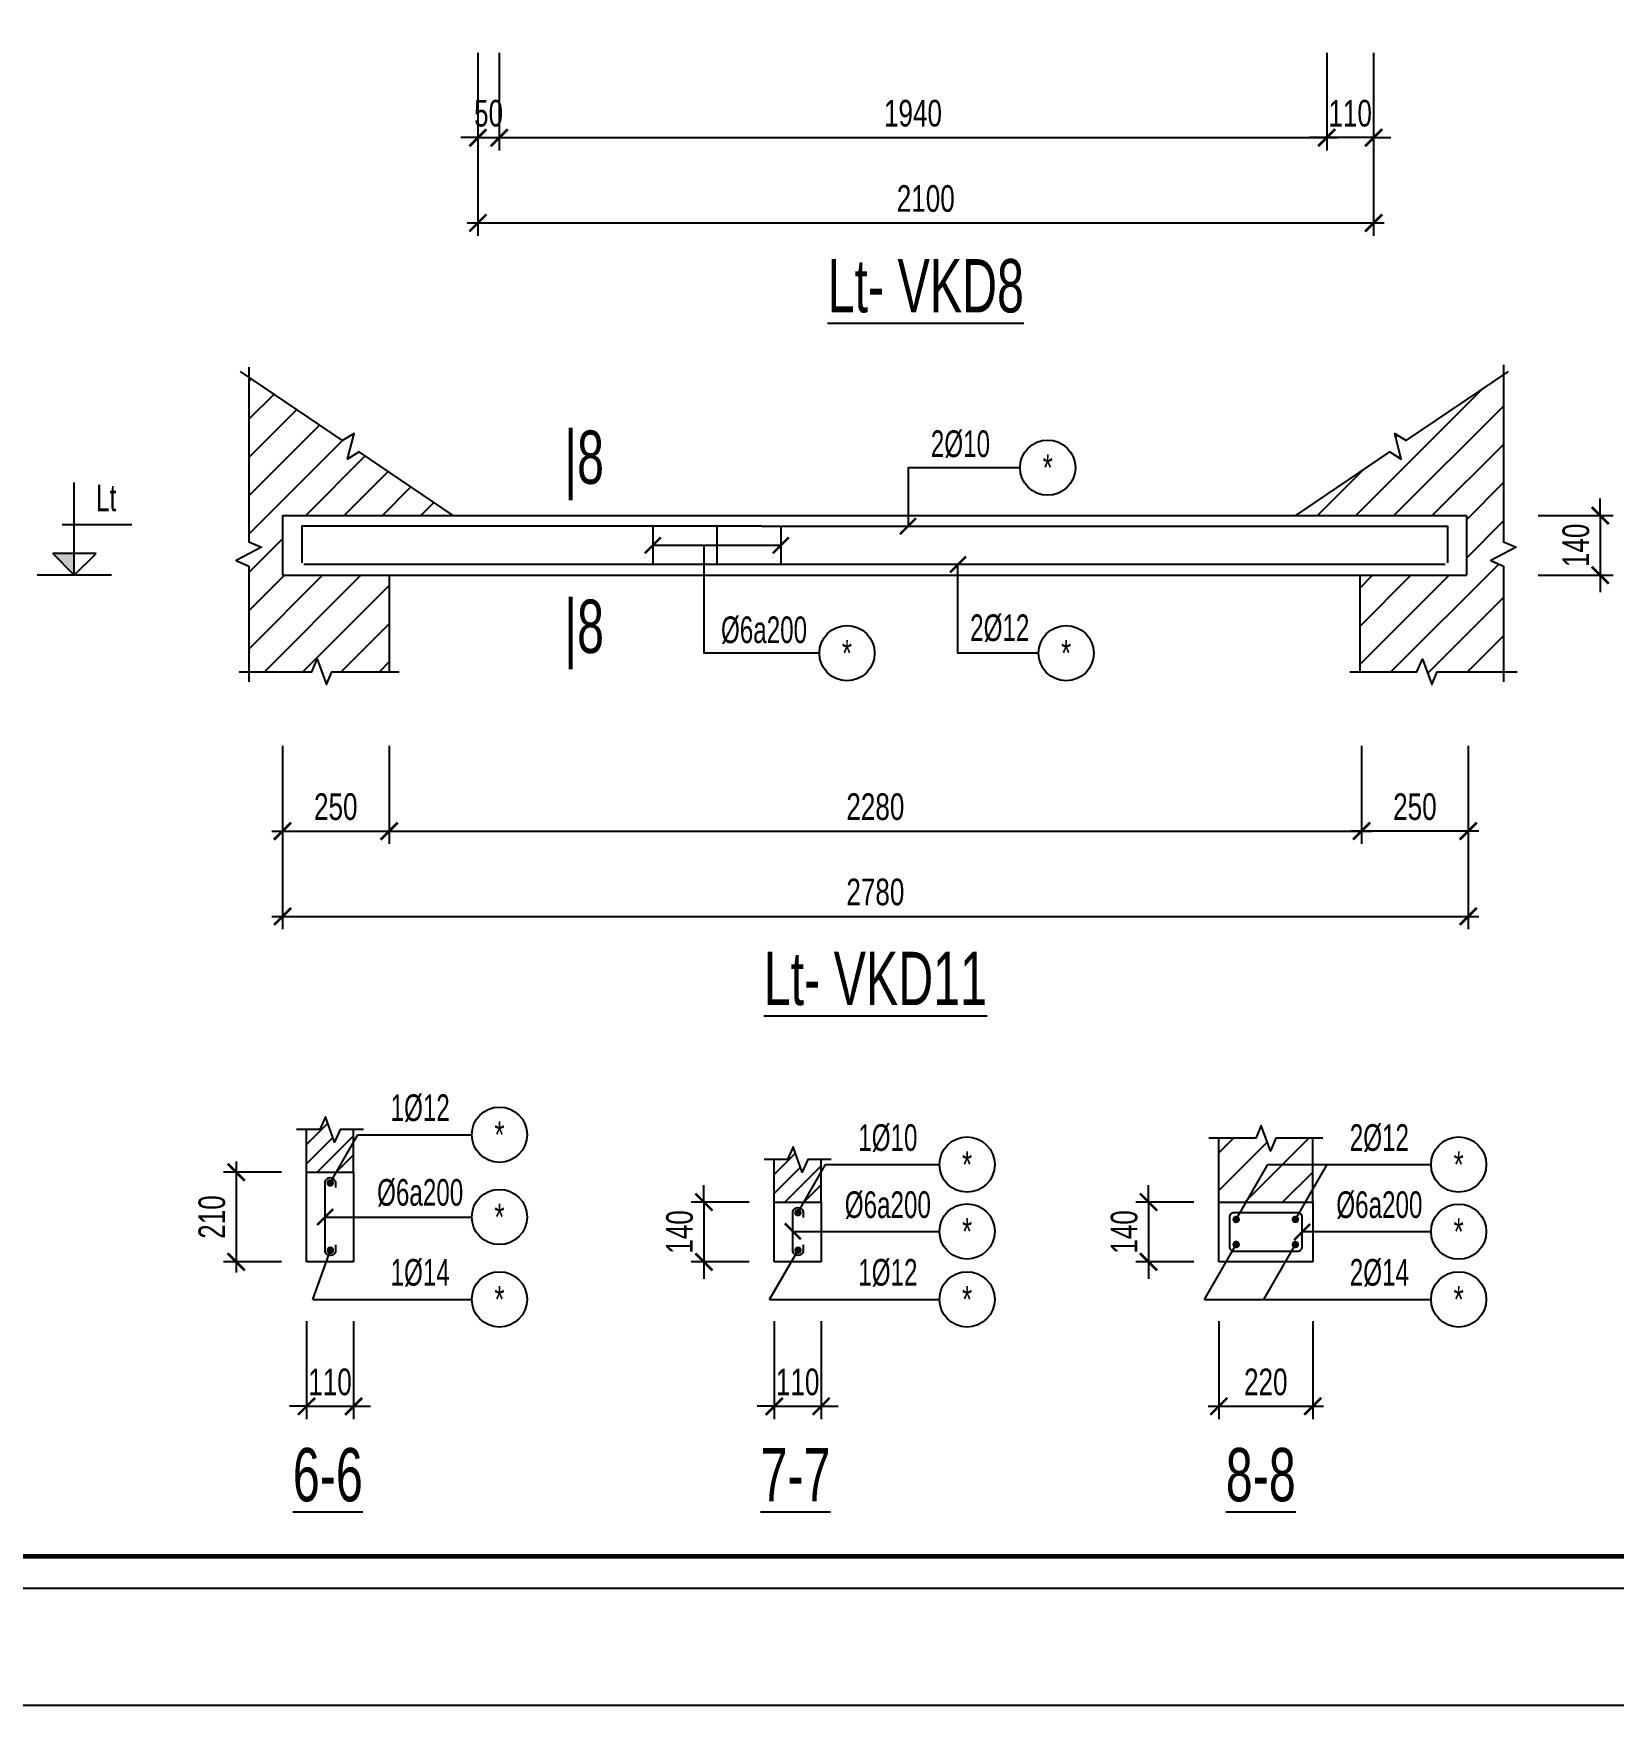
# Model space of a CAD drawing. Header units: millimetres. Extents: x 0 to 42050, y 0 to 14850.
# Drawn here: x 7613 to 11317, y 0 to 3921 of the extents above; entities that cross this region are included whole.
import ezdxf
from ezdxf.enums import TextEntityAlignment as Align

# ---------------------------------------------------------------- set-up
doc = ezdxf.new("R2010")
doc.units = ezdxf.units.MM
doc.header["$LTSCALE"] = 3
doc.header["$PDSIZE"] = -2
doc.layers.get('0').update_dxf_attribs({"color": 8, "lineweight": 5})
doc.layers.get('Defpoints').update_dxf_attribs({"color": 2})
for name, color, linetype in [('CDC-KHUNGTEN', 9, 'Continuous'), ('CDC.02.DIM', 1, 'Continuous'), ('CDC.03.BORDER', 3, 'Continuous'), ('CDC.05.STEEL', 4, 'Continuous'), ('CDC.06.TEXT', 2, 'Continuous'), ('CDC.10.HATCH', 9, 'Continuous'), ('CDC.11.NOTE', 8, 'Continuous'), ('CDC.14.STEELNUM', 9, 'Continuous')]:
    doc.layers.add(name, color=color, linetype=linetype)
doc.styles.add('arial', font='arial.ttf', dxfattribs={"width": 0.7})
doc.styles.add('KCS_SMTEXT', font='arial.ttf', dxfattribs={"width": 0.7})
doc.dimstyles.new('KCS_DIM25', dxfattribs={"dimscale": 25, "dimtxt": 2.5, "dimasz": 1.6, "dimexe": 1.2, "dimexo": 0, "dimgap": 1, "dimtad": 1, "dimdec": 0, "dimzin": 0, "dimdsep": 46, "dimtxsty": 'KCS_SMTEXT', "dimblk": 'ARCHTICK', "dimcen": 0, "dimdle": 1, "dimclrd": 256, "dimclre": 256, "dimclrt": 2, "dimadec": 0, "dimazin": 0, "dimtfac": 1, "dimtdec": 0, "dimtix": 1, "dimtmove": 2, "dimatfit": 3, "dimfxl": 1, "dimtolj": 1, "dimtzin": 0, "dimarcsym": 0})

# ---------------------------------------------------------------- blocks, each defined once
blk = doc.blocks.new('_ArchTick')
at = {"color": 0, "linetype": 'ByBlock', "const_width": 0.15}
blk.add_lwpolyline([(-0.5, -0.5), (0.5, 0.5)], dxfattribs=at)
blk = doc.blocks.new('*D215')
at = {"layer": 'CDC.02.DIM', "lineweight": -2, "transparency": 16777216}
for p, q in [((10644.7, 3875.8), (10644.7, 3646.7)), ((10754.7, 3875.8), (10754.7, 3646.7)), ((10644.7, 3676.7), (10604.7, 3676.7)), ((10754.7, 3676.7), (10644.7, 3676.7)), ((10754.7, 3676.7), (10794.7, 3676.7))]:
    blk.add_line(p, q, dxfattribs=at)
at = {"layer": 'Defpoints', "color": 0, "transparency": 16777216}
for p in [(10644.7, 3875.8), (10754.7, 3875.8), (10644.7, 3676.7)]:
    blk.add_point(p, dxfattribs=at)
at = {"layer": 'CDC.02.DIM', "lineweight": -2, "transparency": 16777216, "xscale": 40, "yscale": 40, "zscale": 40}
blk.add_blockref('_ArchTick', (10644.7, 3676.7), dxfattribs=at)
at = {"layer": 'CDC.02.DIM', "lineweight": -2, "transparency": 16777216, "xscale": 40, "yscale": 40, "zscale": 40, "rotation": 180}
blk.add_blockref('_ArchTick', (10754.7, 3676.7), dxfattribs=at)
at = {"layer": 'CDC.02.DIM', "color": 2, "transparency": 16777216, "insert": (10699.7, 3733.6), "char_height": 62.5, "attachment_point": 5, "style": 'KCS_SMTEXT'}
blk.add_mtext('\\A1;110', dxfattribs=at)
blk = doc.blocks.new('*D217')
at = {"layer": 'CDC.02.DIM', "lineweight": -2, "transparency": 16777216}
for p, q in [((8704.7, 3875.8), (8704.7, 3646.7)), ((10644.7, 3875.8), (10644.7, 3646.7)), ((8679.7, 3676.7), (10669.7, 3676.7))]:
    blk.add_line(p, q, dxfattribs=at)
at = {"layer": 'Defpoints', "color": 0, "transparency": 16777216}
for p in [(8704.7, 3875.8), (10644.7, 3875.8), (10644.7, 3676.7)]:
    blk.add_point(p, dxfattribs=at)
at = {"layer": 'CDC.02.DIM', "lineweight": -2, "transparency": 16777216, "xscale": 40, "yscale": 40, "zscale": 40, "rotation": 180}
blk.add_blockref('_ArchTick', (8704.7, 3676.7), dxfattribs=at)
at = {"layer": 'CDC.02.DIM', "lineweight": -2, "transparency": 16777216, "xscale": 40, "yscale": 40, "zscale": 40}
blk.add_blockref('_ArchTick', (10644.7, 3676.7), dxfattribs=at)
at = {"layer": 'CDC.02.DIM', "color": 2, "transparency": 16777216, "insert": (9674.7, 3733.6), "char_height": 62.5, "attachment_point": 5, "style": 'KCS_SMTEXT'}
blk.add_mtext('\\A1;1940', dxfattribs=at)
blk = doc.blocks.new('*D218')
at = {"layer": 'CDC.02.DIM', "lineweight": -2, "transparency": 16777216}
for p, q in [((8654.7, 3875.8), (8654.7, 3446.7)), ((10754.7, 3875.8), (10754.7, 3446.7)), ((8629.7, 3476.7), (10779.7, 3476.7))]:
    blk.add_line(p, q, dxfattribs=at)
at = {"layer": 'Defpoints', "color": 0, "transparency": 16777216}
for p in [(8654.7, 3875.8), (10754.7, 3875.8), (10754.7, 3476.7)]:
    blk.add_point(p, dxfattribs=at)
at = {"layer": 'CDC.02.DIM', "lineweight": -2, "transparency": 16777216, "xscale": 40, "yscale": 40, "zscale": 40, "rotation": 180}
blk.add_blockref('_ArchTick', (8654.7, 3476.7), dxfattribs=at)
at = {"layer": 'CDC.02.DIM', "lineweight": -2, "transparency": 16777216, "xscale": 40, "yscale": 40, "zscale": 40}
blk.add_blockref('_ArchTick', (10754.7, 3476.7), dxfattribs=at)
at = {"layer": 'CDC.02.DIM', "color": 2, "transparency": 16777216, "insert": (9704.7, 3533.6), "char_height": 62.5, "attachment_point": 5, "style": 'KCS_SMTEXT'}
blk.add_mtext('\\A1;2100', dxfattribs=at)
blk = doc.blocks.new('*D221')
at = {"layer": 'CDC.02.DIM', "lineweight": -2, "transparency": 16777216}
for p, q in [((8654.7, 3875.8), (8654.7, 3646.7)), ((8704.7, 3875.8), (8704.7, 3646.7)), ((8654.7, 3676.7), (8614.7, 3676.7)), ((8654.7, 3676.7), (8704.7, 3676.7)), ((8704.7, 3676.7), (8744.7, 3676.7))]:
    blk.add_line(p, q, dxfattribs=at)
at = {"layer": 'Defpoints', "color": 0, "transparency": 16777216}
for p in [(8654.7, 3875.8), (8704.7, 3875.8), (8704.7, 3676.7)]:
    blk.add_point(p, dxfattribs=at)
at = {"layer": 'CDC.02.DIM', "lineweight": -2, "transparency": 16777216, "xscale": 40, "yscale": 40, "zscale": 40}
blk.add_blockref('_ArchTick', (8654.7, 3676.7), dxfattribs=at)
at = {"layer": 'CDC.02.DIM', "lineweight": -2, "transparency": 16777216, "xscale": 40, "yscale": 40, "zscale": 40, "rotation": 180}
blk.add_blockref('_ArchTick', (8704.7, 3676.7), dxfattribs=at)
at = {"layer": 'CDC.02.DIM', "color": 2, "transparency": 16777216, "insert": (8679.7, 3733.6), "char_height": 62.5, "attachment_point": 5, "style": 'KCS_SMTEXT'}
blk.add_mtext('\\A1;50', dxfattribs=at)
blk = doc.blocks.new('*D268')
at = {"layer": 'CDC.02.DIM', "lineweight": -2, "transparency": 16777216}
for p, q in [((8196.5, 2250.6), (8196.5, 2020.6)), ((8446.5, 2250.6), (8446.5, 2020.6)), ((8171.5, 2050.6), (8471.5, 2050.6))]:
    blk.add_line(p, q, dxfattribs=at)
at = {"layer": 'Defpoints', "color": 0, "transparency": 16777216}
for p in [(8196.5, 2250.6), (8446.5, 2250.6), (8446.5, 2050.6)]:
    blk.add_point(p, dxfattribs=at)
at = {"layer": 'CDC.02.DIM', "lineweight": -2, "transparency": 16777216, "xscale": 40, "yscale": 40, "zscale": 40, "rotation": 180}
blk.add_blockref('_ArchTick', (8196.5, 2050.6), dxfattribs=at)
at = {"layer": 'CDC.02.DIM', "lineweight": -2, "transparency": 16777216, "xscale": 40, "yscale": 40, "zscale": 40}
blk.add_blockref('_ArchTick', (8446.5, 2050.6), dxfattribs=at)
at = {"layer": 'CDC.02.DIM', "color": 2, "transparency": 16777216, "insert": (8321.5, 2107.5), "char_height": 62.5, "attachment_point": 5, "style": 'KCS_SMTEXT'}
blk.add_mtext('\\A1;250', dxfattribs=at)
blk = doc.blocks.new('*D269')
at = {"layer": 'CDC.02.DIM', "lineweight": -2, "transparency": 16777216}
for p, q in [((10726.5, 2250.6), (10726.5, 2020.6)), ((10976.5, 2250.6), (10976.5, 2020.6)), ((11001.5, 2050.6), (10701.5, 2050.6))]:
    blk.add_line(p, q, dxfattribs=at)
at = {"layer": 'Defpoints', "color": 0, "transparency": 16777216}
for p in [(10726.5, 2250.6), (10976.5, 2250.6), (10726.5, 2050.6)]:
    blk.add_point(p, dxfattribs=at)
at = {"layer": 'CDC.02.DIM', "lineweight": -2, "transparency": 16777216, "xscale": 40, "yscale": 40, "zscale": 40, "rotation": 180}
blk.add_blockref('_ArchTick', (10726.5, 2050.6), dxfattribs=at)
at = {"layer": 'CDC.02.DIM', "lineweight": -2, "transparency": 16777216, "xscale": 40, "yscale": 40, "zscale": 40}
blk.add_blockref('_ArchTick', (10976.5, 2050.6), dxfattribs=at)
at = {"layer": 'CDC.02.DIM', "color": 2, "transparency": 16777216, "insert": (10851.5, 2107.5), "char_height": 62.5, "attachment_point": 5, "style": 'KCS_SMTEXT'}
blk.add_mtext('\\A1;250', dxfattribs=at)
blk = doc.blocks.new('*D270')
at = {"layer": 'CDC.02.DIM', "lineweight": -2, "transparency": 16777216}
for p, q in [((11286, 2790.6), (11286, 2830.6)), ((11140.4, 2790.6), (11316, 2790.6)), ((11286, 2790.6), (11286, 2650.6)), ((11140.4, 2650.6), (11316, 2650.6)), ((11286, 2650.6), (11286, 2610.6))]:
    blk.add_line(p, q, dxfattribs=at)
at = {"layer": 'Defpoints', "color": 0, "transparency": 16777216}
for p in [(11140.4, 2790.6), (11140.4, 2650.6), (11286, 2650.6)]:
    blk.add_point(p, dxfattribs=at)
at = {"layer": 'CDC.02.DIM', "lineweight": -2, "transparency": 16777216, "xscale": 40, "yscale": 40, "zscale": 40}
for p, rotation in [((11286, 2790.6), 270), ((11286, 2650.6), 90)]:
    blk.add_blockref('_ArchTick', p, dxfattribs=dict(at, rotation=rotation))
at = {"layer": 'CDC.02.DIM', "color": 2, "transparency": 16777216, "insert": (11229.1, 2720.6), "char_height": 62.5, "attachment_point": 5, "rotation": 90, "style": 'KCS_SMTEXT'}
blk.add_mtext('\\A1;140', dxfattribs=at)
blk = doc.blocks.new('*D271')
at = {"layer": 'CDC.02.DIM', "lineweight": -2, "ltscale": 10, "transparency": 16777216}
for p, q in [((8446.5, 2250.6), (8446.5, 2020.6)), ((10726.5, 2250.6), (10726.5, 2020.6)), ((8421.5, 2050.6), (10751.5, 2050.6))]:
    blk.add_line(p, q, dxfattribs=at)
at = {"layer": 'Defpoints', "color": 0, "ltscale": 10, "transparency": 16777216}
for p in [(8446.5, 2250.6), (10726.5, 2250.6), (10726.5, 2050.6)]:
    blk.add_point(p, dxfattribs=at)
at = {"layer": 'CDC.02.DIM', "lineweight": -2, "ltscale": 10, "transparency": 16777216, "xscale": 40, "yscale": 40, "zscale": 40, "rotation": 180}
blk.add_blockref('_ArchTick', (8446.5, 2050.6), dxfattribs=at)
at = {"layer": 'CDC.02.DIM', "lineweight": -2, "ltscale": 10, "transparency": 16777216, "xscale": 40, "yscale": 40, "zscale": 40}
blk.add_blockref('_ArchTick', (10726.5, 2050.6), dxfattribs=at)
at = {"layer": 'CDC.02.DIM', "color": 2, "ltscale": 10, "transparency": 16777216, "insert": (9586.5, 2107.5), "char_height": 62.5, "attachment_point": 5, "style": 'KCS_SMTEXT'}
blk.add_mtext('\\A1;2280', dxfattribs=at)
blk = doc.blocks.new('*D272')
at = {"layer": 'CDC.02.DIM', "lineweight": -2, "ltscale": 10, "transparency": 16777216}
for p, q in [((8196.5, 2250.6), (8196.5, 1820.6)), ((10976.5, 2250.6), (10976.5, 1820.6)), ((8171.5, 1850.6), (11001.5, 1850.6))]:
    blk.add_line(p, q, dxfattribs=at)
at = {"layer": 'Defpoints', "color": 0, "ltscale": 10, "transparency": 16777216}
for p in [(8196.5, 2250.6), (10976.5, 2250.6), (10976.5, 1850.6)]:
    blk.add_point(p, dxfattribs=at)
at = {"layer": 'CDC.02.DIM', "lineweight": -2, "ltscale": 10, "transparency": 16777216, "xscale": 40, "yscale": 40, "zscale": 40, "rotation": 180}
blk.add_blockref('_ArchTick', (8196.5, 1850.6), dxfattribs=at)
at = {"layer": 'CDC.02.DIM', "lineweight": -2, "ltscale": 10, "transparency": 16777216, "xscale": 40, "yscale": 40, "zscale": 40}
blk.add_blockref('_ArchTick', (10976.5, 1850.6), dxfattribs=at)
at = {"layer": 'CDC.02.DIM', "color": 2, "ltscale": 10, "transparency": 16777216, "insert": (9586.5, 1907.5), "char_height": 62.5, "attachment_point": 5, "style": 'KCS_SMTEXT'}
blk.add_mtext('\\A1;2780', dxfattribs=at)
blk = doc.blocks.new('*D295')
at = {"layer": 'CDC.02.DIM', "lineweight": -2, "transparency": 16777216}
for p, q in [((9349.4, 901.7), (9349.4, 671.7)), ((9459.5, 901.7), (9459.5, 671.7)), ((9349.4, 701.7), (9309.4, 701.7)), ((9349.4, 701.7), (9459.5, 701.7)), ((9459.5, 701.7), (9499.5, 701.7))]:
    blk.add_line(p, q, dxfattribs=at)
at = {"layer": 'Defpoints', "color": 0, "transparency": 16777216}
for p in [(9349.4, 901.7), (9459.5, 901.7), (9459.5, 701.7)]:
    blk.add_point(p, dxfattribs=at)
at = {"layer": 'CDC.02.DIM', "lineweight": -2, "transparency": 16777216, "xscale": 40, "yscale": 40, "zscale": 40}
blk.add_blockref('_ArchTick', (9349.4, 701.7), dxfattribs=at)
at = {"layer": 'CDC.02.DIM', "lineweight": -2, "transparency": 16777216, "xscale": 40, "yscale": 40, "zscale": 40, "rotation": 180}
blk.add_blockref('_ArchTick', (9459.5, 701.7), dxfattribs=at)
at = {"layer": 'CDC.02.DIM', "color": 2, "transparency": 16777216, "insert": (9404.4, 810.7), "char_height": 62.5, "attachment_point": 5, "style": 'KCS_SMTEXT'}
blk.add_mtext('\\A1;\\P110', dxfattribs=at)
blk = doc.blocks.new('*D296')
at = {"layer": 'CDC.02.DIM', "lineweight": -2, "transparency": 16777216}
for p, q in [((9184.6, 1180.6), (9184.6, 1220.6)), ((9290.9, 1180.6), (9154.6, 1180.6)), ((9184.6, 1180.6), (9184.6, 1040.6)), ((9290.9, 1040.6), (9154.6, 1040.6)), ((9184.6, 1040.6), (9184.6, 1000.6))]:
    blk.add_line(p, q, dxfattribs=at)
at = {"layer": 'Defpoints', "color": 0, "transparency": 16777216}
for p in [(9290.9, 1180.6), (9184.6, 1040.6), (9290.9, 1040.6)]:
    blk.add_point(p, dxfattribs=at)
at = {"layer": 'CDC.02.DIM', "lineweight": -2, "transparency": 16777216, "xscale": 40, "yscale": 40, "zscale": 40}
for p, rotation in [((9184.6, 1180.6), 270), ((9184.6, 1040.6), 90)]:
    blk.add_blockref('_ArchTick', p, dxfattribs=dict(at, rotation=rotation))
at = {"layer": 'CDC.02.DIM', "color": 2, "transparency": 16777216, "insert": (9127.7, 1110.6), "char_height": 62.5, "attachment_point": 5, "rotation": 90, "style": 'KCS_SMTEXT'}
blk.add_mtext('\\A1;140', dxfattribs=at)
blk = doc.blocks.new('*D297')
at = {"layer": 'CDC.02.DIM', "lineweight": -2, "transparency": 16777216}
for p, q in [((8252.9, 901.7), (8252.9, 671.7)), ((8363.1, 901.7), (8363.1, 671.7)), ((8252.9, 701.7), (8212.9, 701.7)), ((8252.9, 701.7), (8363.1, 701.7)), ((8363.1, 701.7), (8403.1, 701.7))]:
    blk.add_line(p, q, dxfattribs=at)
at = {"layer": 'Defpoints', "color": 0, "transparency": 16777216}
for p in [(8252.9, 901.7), (8363.1, 901.7), (8363.1, 701.7)]:
    blk.add_point(p, dxfattribs=at)
at = {"layer": 'CDC.02.DIM', "lineweight": -2, "transparency": 16777216, "xscale": 40, "yscale": 40, "zscale": 40}
blk.add_blockref('_ArchTick', (8252.9, 701.7), dxfattribs=at)
at = {"layer": 'CDC.02.DIM', "lineweight": -2, "transparency": 16777216, "xscale": 40, "yscale": 40, "zscale": 40, "rotation": 180}
blk.add_blockref('_ArchTick', (8363.1, 701.7), dxfattribs=at)
at = {"layer": 'CDC.02.DIM', "color": 2, "transparency": 16777216, "insert": (8308, 810.7), "char_height": 62.5, "attachment_point": 5, "style": 'KCS_SMTEXT'}
blk.add_mtext('\\A1;\\P110', dxfattribs=at)
blk = doc.blocks.new('*D298')
at = {"layer": 'CDC.02.DIM', "lineweight": -2, "transparency": 16777216}
for p, q in [((8088.1, 1275.6), (8088.1, 1015.6)), ((8194.4, 1250.6), (8058.1, 1250.6)), ((8194.4, 1040.6), (8058.1, 1040.6))]:
    blk.add_line(p, q, dxfattribs=at)
at = {"layer": 'Defpoints', "color": 0, "transparency": 16777216}
for p in [(8194.4, 1250.6), (8088.1, 1040.6), (8194.4, 1040.6)]:
    blk.add_point(p, dxfattribs=at)
at = {"layer": 'CDC.02.DIM', "lineweight": -2, "transparency": 16777216, "xscale": 40, "yscale": 40, "zscale": 40}
for p, rotation in [((8088.1, 1250.6), 90), ((8088.1, 1040.6), 270)]:
    blk.add_blockref('_ArchTick', p, dxfattribs=dict(at, rotation=rotation))
at = {"layer": 'CDC.02.DIM', "color": 2, "transparency": 16777216, "insert": (8031.2, 1145.6), "char_height": 62.5, "attachment_point": 5, "rotation": 90, "style": 'KCS_SMTEXT'}
blk.add_mtext('\\A1;210', dxfattribs=at)
blk = doc.blocks.new('*D299')
at = {"layer": 'CDC.02.DIM', "lineweight": -2, "transparency": 16777216}
for p, q in [((10391.8, 901.7), (10391.8, 671.7)), ((10612, 901.7), (10612, 671.7)), ((10366.8, 701.7), (10637, 701.7))]:
    blk.add_line(p, q, dxfattribs=at)
at = {"layer": 'Defpoints', "color": 0, "transparency": 16777216}
for p in [(10391.8, 901.7), (10612, 901.7), (10612, 701.7)]:
    blk.add_point(p, dxfattribs=at)
at = {"layer": 'CDC.02.DIM', "lineweight": -2, "transparency": 16777216, "xscale": 40, "yscale": 40, "zscale": 40, "rotation": 180}
blk.add_blockref('_ArchTick', (10391.8, 701.7), dxfattribs=at)
at = {"layer": 'CDC.02.DIM', "lineweight": -2, "transparency": 16777216, "xscale": 40, "yscale": 40, "zscale": 40}
blk.add_blockref('_ArchTick', (10612, 701.7), dxfattribs=at)
at = {"layer": 'CDC.02.DIM', "color": 2, "transparency": 16777216, "insert": (10501.9, 810.7), "char_height": 62.5, "attachment_point": 5, "style": 'KCS_SMTEXT'}
blk.add_mtext('\\A1;\\P220', dxfattribs=at)
blk = doc.blocks.new('*D300')
at = {"layer": 'CDC.02.DIM', "lineweight": -2, "transparency": 16777216}
for p, q in [((10227.1, 1180.6), (10227.1, 1220.6)), ((10333.3, 1180.6), (10197.1, 1180.6)), ((10227.1, 1180.6), (10227.1, 1040.6)), ((10333.3, 1040.6), (10197.1, 1040.6)), ((10227.1, 1040.6), (10227.1, 1000.6))]:
    blk.add_line(p, q, dxfattribs=at)
at = {"layer": 'Defpoints', "color": 0, "transparency": 16777216}
for p in [(10333.3, 1180.6), (10227.1, 1040.6), (10333.3, 1040.6)]:
    blk.add_point(p, dxfattribs=at)
at = {"layer": 'CDC.02.DIM', "lineweight": -2, "transparency": 16777216, "xscale": 40, "yscale": 40, "zscale": 40}
for p, rotation in [((10227.1, 1180.6), 270), ((10227.1, 1040.6), 90)]:
    blk.add_blockref('_ArchTick', p, dxfattribs=dict(at, rotation=rotation))
at = {"layer": 'CDC.02.DIM', "color": 2, "transparency": 16777216, "insert": (10170.1, 1110.6), "char_height": 62.5, "attachment_point": 5, "rotation": 90, "style": 'KCS_SMTEXT'}
blk.add_mtext('\\A1;140', dxfattribs=at)
blk = doc.blocks.new('Khung tên chuẩn')
at = {"layer": 'CDC-KHUNGTEN', "color": 8}
blk.add_lwpolyline([(75096, 1100), (83000, 1100), (83000, 58300), (3000, 58300), (3000, 1100), (75096, 1100)], dxfattribs=at)
at = {"layer": 'CDC-KHUNGTEN', "color": 255, "lineweight": 60}
blk.add_lwpolyline([(74900, 1400), (74900, 58000), (3300, 58000), (3300, 1400), (74900, 1400)], close=True, dxfattribs=at)
at = {"layer": 'Defpoints', "color": 1, "ltscale": 0.2}
blk.add_lwpolyline([(0, 0), (0, 59400), (84100, 59400), (84100, 0), (0, 0)], close=True, dxfattribs=at)

msp = doc.modelspace()

# ---------------------------------------------------------------- hatches: boundary and pattern name
at = {"layer": 'CDC.10.HATCH'}
h = msp.add_hatch(dxfattribs=at)
h.set_pattern_fill('ANSI31', color=256, scale=20, style=0)
h.set_pattern_definition([(45, (-55787.39, -1349.565), (-44.90128, 44.90128), [])])
h.paths.add_polyline_path([(8376.4, 2939.9), (8349.3, 2922.7), (8364.6, 2983.3), (8337.6, 2966.2), (8117.5, 3115.5), (8117.5, 2729.2), (8147.1, 2716.4), (8087.9, 2684.8), (8117.5, 2672), (8117.5, 2424.3), (8265.2, 2424.3), (8278.1, 2453.9), (8299.6, 2394.7), (8312.5, 2424.3), (8446.5, 2424.3), (8446.5, 2650.6), (8196.5, 2650.6), (8196.5, 2790.6), (8596.5, 2790.6)])
h = msp.add_hatch(dxfattribs=at)
h.set_pattern_fill('ANSI31', color=256, scale=20, style=0)
h.set_pattern_definition([(45, (-55211.65, -1349.565), (-44.90128, 44.90128), [])])
h.paths.add_polyline_path([(11059.2, 3120.8), (10831.1, 2966.2), (10804.1, 2983.3), (10819.4, 2922.7), (10792.4, 2939.9), (10572.2, 2790.6), (10972.2, 2790.6), (10972.2, 2650.6), (10722.2, 2650.6), (10722.2, 2424.3), (10856.4, 2424.3), (10869.3, 2453.9), (10890.8, 2394.7), (10903.7, 2424.3), (11059.2, 2424.3), (11059.2, 2672), (11029.6, 2684.8), (11088.8, 2716.4), (11059.2, 2729.2)])
h = msp.add_hatch(dxfattribs=at)
h.set_pattern_fill('ANSI31', color=256, scale=10, style=0)
h.set_pattern_definition([(45, (-10973.6, -28238.2), (-22.45064, 22.45064), [])])
h.paths.add_polyline_path([(8303, 1298.6), (8363.1, 1298.6), (8363.1, 1350.6), (8331.6, 1350.6), (8318.8, 1321), (8297.2, 1380.2), (8284.4, 1350.6), (8252.9, 1350.6), (8252.9, 1250.6), (8303, 1250.6)])
h.paths.add_polyline_path([(8363.1, 1298.6), (8303, 1298.6), (8303, 1250.6), (8363.1, 1250.6)], flags=17)
h = msp.add_hatch(dxfattribs=at)
h.set_pattern_fill('ANSI31', color=256, scale=500, style=0)
h.set_pattern_definition([(45, (-172510.994, 115024.627), (-44.194174, 44.194174), [])])
h.paths.add_polyline_path([(10506.8, 1268.6), (10612, 1268.6), (10612, 1330.6), (10525.3, 1330.6), (10512.6, 1301.2), (10491.2, 1359.9), (10478.4, 1330.6), (10391.8, 1330.6), (10391.8, 1180.6), (10456, 1180.6)])
h.paths.add_polyline_path([(10612, 1268.6), (10506.8, 1268.6), (10456, 1180.6), (10594.7, 1180.6), (10612, 1210.4)], flags=17)
h.paths.add_polyline_path([(10612, 1210.4), (10594.7, 1180.6), (10612, 1180.6)])
h = msp.add_hatch(dxfattribs=at)
h.set_pattern_fill('ANSI31', color=256, scale=10, style=0)
h.set_pattern_definition([(45, (-9877.143, -28308.2), (-22.45064, 22.45064), [])])
h.paths.add_polyline_path([(9399.5, 1228.6), (9459.5, 1228.6), (9459.5, 1280.6), (9428.1, 1280.6), (9415.2, 1251), (9393.7, 1310.2), (9380.8, 1280.6), (9349.4, 1280.6), (9349.4, 1180.6), (9399.5, 1180.6)])
h.paths.add_polyline_path([(9459.5, 1228.6), (9399.5, 1228.6), (9399.5, 1180.6), (9459.5, 1180.6)], flags=17)

# ---------------------------------------------------------------- linework, layer by layer
at = {"layer": 'CDC.02.DIM'}
for p, q in [((7708.5, 2651), (7708.5, 2868.1)), ((7843, 2768.7), (7679.9, 2768.7)), ((7708.5, 2651), (7657.8, 2701.7)), ((7759.3, 2701.7), (7657.8, 2701.7)), ((7708.5, 2651), (7759.3, 2701.7)), ((7795.8, 2651), (7621.2, 2651))]:
    msp.add_line(p, q, dxfattribs=at)
msp.add_solid([(7657.8, 2701.7), (7708.5, 2651), (7708.5, 2701.7)], dxfattribs=at)
at = {"layer": 'CDC.03.BORDER'}
for p, q in [((8196.5, 2790.6), (10972.2, 2790.6)), ((8196.5, 2790.6), (8196.5, 2650.6)), ((10972.2, 2790.6), (10972.2, 2650.6)), ((8196.5, 2650.6), (10972.2, 2650.6)), ((8446.5, 2650.6), (8446.5, 2424.3)), ((10722.2, 2650.6), (10722.2, 2424.3)), ((8252.9, 1040.6), (8252.9, 1250.6)), ((8252.9, 1250.6), (8363.1, 1250.6)), ((8363.1, 1250.6), (8363.1, 1040.6)), ((9349.4, 1040.6), (9349.4, 1180.6)), ((9349.4, 1180.6), (9459.5, 1180.6)), ((9459.5, 1180.6), (9459.5, 1040.6)), ((10391.8, 1040.6), (10391.8, 1180.6)), ((10391.8, 1180.6), (10612, 1180.6)), ((10612, 1180.6), (10612, 1040.6)), ((8363.1, 1040.6), (8252.9, 1040.6)), ((9459.5, 1040.6), (9349.4, 1040.6)), ((10612, 1040.6), (10391.8, 1040.6))]:
    msp.add_line(p, q, dxfattribs=at)
at = {"layer": 'CDC.05.STEEL'}
for p, q in [((9064.8, 2765.6), (9064.8, 2675.6)), ((9214.8, 2765.6), (9214.8, 2675.6)), ((9364.8, 2765.6), (9364.8, 2675.6)), ((10922.3, 2675.6), (8246.7, 2675.6))]:
    msp.add_line(p, q, dxfattribs=at)
for points in [[(9320.3, 2765.6), (8241.5, 2765.6), (8241.5, 2679.9)], [(9320.3, 2765.6), (10927.9, 2765.6), (10927.9, 2679.9)]]:
    msp.add_lwpolyline(points, dxfattribs=at)
for points in [[(8320.9, 1080.5), (8320.9, 1065.1, -0.804615), (8296.5, 1065.1), (8296.5, 1228.6, -0.781121), (8320.5, 1228.6), (8320.5, 1214.5)], [(9417.3, 1080.5), (9417.3, 1065.1, -0.804615), (9393, 1065.1), (9393, 1158.6, -0.781121), (9417, 1158.6), (9417, 1144.5)]]:
    msp.add_lwpolyline(points, format="xyb", dxfattribs=at)
at = {"layer": 'CDC.05.STEEL', "const_width": 8.75}
for points in [[(8304.1, 1225.6, -1), (8312.9, 1225.6, -1)], [(9400.6, 1155.6, -1), (9409.3, 1155.6, -1)], [(10428.1, 1139.9, -1), (10436.9, 1139.9, -1)], [(10575.6, 1139.9, 1), (10566.9, 1139.9, 1)], [(8304.3, 1067.8, -1), (8313.1, 1067.8, -1)], [(9400.8, 1067.8, -1), (9409.5, 1067.8, -1)], [(10428.1, 1081.2, 1), (10436.9, 1081.2, 1)], [(10575.6, 1081.2, -1), (10566.9, 1081.2, -1)]]:
    msp.add_lwpolyline(points, format="xyb", close=True, dxfattribs=at)
at = {"layer": 'CDC.05.STEEL'}
msp.add_lwpolyline([(10416.8, 1075.6, 0.414214), (10426.8, 1065.6), (10577, 1065.6, 0.414214), (10587, 1075.6), (10587, 1145.6, 0.414214), (10577, 1155.6), (10426.8, 1155.6, 0.414214), (10416.8, 1145.6)], format="xyb", close=True, dxfattribs=at)
at = {"layer": 'CDC.11.NOTE'}
for p, q in [((9364.8, 2720.6), (9064.8, 2720.6)), ((8252.9, 1250.6), (8252.9, 1350.6)), ((8308.5, 1225.6), (8373.2, 1338.6)), ((8363.1, 1250.6), (8363.1, 1350.6)), ((8373.2, 1338.6), (8640.4, 1338.6)), ((10391.8, 1180.6), (10391.8, 1330.6)), ((10612, 1180.6), (10612, 1330.6)), ((9349.4, 1180.6), (9349.4, 1280.6)), ((9405, 1155.6), (9469.7, 1268.6)), ((9459.5, 1180.6), (9459.5, 1280.6)), ((9469.7, 1268.6), (9736.8, 1268.6)), ((10432.5, 1139.9), (10506.8, 1268.6)), ((10506.8, 1268.6), (10889.3, 1268.6)), ((10571.3, 1139.9), (10645.6, 1268.6)), ((8296.5, 1145.6), (8640.4, 1145.6)), ((9393, 1111.8), (9736.8, 1111.8)), ((10587, 1111.3), (10889.3, 1111.3)), ((8267.6, 952.5), (8308.7, 1067.8)), ((9338.6, 952.5), (9405.2, 1067.8)), ((10358.2, 952.5), (10432.5, 1081.2)), ((10497, 952.5), (10571.3, 1081.2)), ((8267.6, 952.5), (8640.4, 952.5)), ((9338.6, 952.5), (9736.8, 952.5)), ((10358.2, 952.5), (10889.3, 952.5))]:
    msp.add_line(p, q, dxfattribs=at)
for points in [[(8117.5, 3138.5), (8117.5, 2729.2), (8147.1, 2716.4), (8087.9, 2684.8), (8117.5, 2672), (8117.5, 2400.7)], [(11059.2, 3143.8), (11059.2, 2729.2), (11088.8, 2716.4), (11029.6, 2684.8), (11059.2, 2672), (11059.2, 2400.7)], [(8596.5, 2790.6), (8376.4, 2939.9), (8349.3, 2922.7), (8364.6, 2983.3), (8337.6, 2966.2), (8098.1, 3128.6)], [(10572.2, 2790.6), (10792.4, 2939.9), (10819.4, 2922.7), (10804.1, 2983.3), (10831.1, 2966.2), (11070.7, 3128.6)], [(9925.8, 2902.8), (9663.3, 2902.8), (9663.3, 2765.6)], [(9455.2, 2467.8), (9185.2, 2467.8), (9185.2, 2720.6)], [(9969, 2467.8), (9780.2, 2467.8), (9780.2, 2675.6)], [(8094.8, 2424.3), (8265.2, 2424.3), (8278.1, 2453.9), (8299.6, 2394.7), (8312.5, 2424.3), (8470.1, 2424.3)], [(10698.6, 2424.3), (10856.4, 2424.3), (10869.3, 2453.9), (10890.8, 2394.7), (10903.7, 2424.3), (11091.1, 2424.3)], [(8386.7, 1350.6), (8331.6, 1350.6), (8318.8, 1321), (8297.2, 1380.2), (8284.4, 1350.6), (8229.3, 1350.6)], [(10635.4, 1330.6), (10525.3, 1330.6), (10512.6, 1301.2), (10491.2, 1359.9), (10478.4, 1330.6), (10368.4, 1330.6)], [(9483.1, 1280.6), (9428.1, 1280.6), (9415.2, 1251), (9393.7, 1310.2), (9380.8, 1280.6), (9325.7, 1280.6)]]:
    msp.add_lwpolyline(points, dxfattribs=at)
at = {"layer": 'CDC.14.STEELNUM'}
for centre in [(9990.6, 2902.8, 0), (9520, 2467.8, 0), (10033.8, 2467.8, 0), (8705.2, 1338.6, 0), (9801.6, 1268.6, 0), (10954.1, 1268.6, 0), (8705.2, 1145.6, 0), (9801.6, 1111.8), (10954.1, 1111.3, 0), (8705.2, 952.5, 0), (9801.6, 952.5, 0), (10954.1, 952.5, 0)]:
    msp.add_circle(centre, 64.8, dxfattribs=at)

# ---------------------------------------------------------------- block references
at = {"xscale": 0.2500000001291493, "yscale": 0.2500000001291493, "zscale": 0.2500000001291493}
msp.add_blockref('Khung tên chuẩn', (0, 0), dxfattribs=at)
at = {"layer": 'CDC.11.NOTE', "xscale": 37.5, "yscale": 37.5, "zscale": 37.5}
for p in [(9663.3, 2765.6), (9064.8, 2720.6), (9364.8, 2720.6), (9780.2, 2675.6), (8296.5, 1145.6), (10587, 1110.6)]:
    msp.add_blockref('_ArchTick', p, dxfattribs=at)
at = {"layer": 'CDC.11.NOTE', "xscale": 37.5, "yscale": 37.5, "zscale": 37.5, "rotation": 270}
msp.add_blockref('_ArchTick', (9393, 1111.8), dxfattribs=at)

# ---------------------------------------------------------------- texts
at = {"layer": 'CDC.02.DIM', "style": 'arial', "width": 0.65}
msp.add_text('Lt', height=62.5, dxfattribs=at).set_placement((7783.2, 2831.7), align=Align.MIDDLE)
at = {"layer": 'CDC.06.TEXT', "style": 'arial', "width": 0.65}
for s, height, p in [('%%ULt- VKD8', 125, (9704.7, 3329.5)), ('|8', 125, (8904, 2911.5)), ('2%%C10', 62.5, (9786, 2959.2)), ('|8', 125, (8904, 2514.9)), ('%%C6a200', 62.5, (9325.5, 2522.8)), ('2%%C12', 62.5, (9878.2, 2527.6)), ('%%ULt- VKD11', 125, (9586.5, 1704.3)), ('1%%C12', 62.5, (8519.3, 1402.1)), ('1%%C10', 62.5, (9615.8, 1332.1)), ('2%%C12', 62.5, (10768.2, 1332.1)), ('%%C6a200', 62.5, (8519.3, 1203.5)), ('%%C6a200', 62.5, (9615.8, 1174.7)), ('%%C6a200', 62.5, (10768.2, 1174.7)), ('1%%C14', 62.5, (8519.3, 1016)), ('1%%C12', 62.5, (9615.8, 1016)), ('2%%C14', 62.5, (10768.2, 1016)), ('%%U6-6', 125, (8302.8, 541.5)), ('%%U7-7', 125, (9399.3, 541.5)), ('%%U8-8', 125, (10490.1, 541.5))]:
    msp.add_text(s, height=height, dxfattribs=at).set_placement(p, align=Align.MIDDLE)
at = {"layer": 'CDC.14.STEELNUM', "style": 'arial', "width": 0.7}
for p in [(9990.6, 2902.8, 0), (9520, 2467.8, 0), (10033.8, 2467.8, 0), (8705.2, 1338.6, 0), (9801.6, 1268.6, 0), (10954.1, 1268.6, 0), (8705.2, 1145.6, 0), (9801.6, 1111.8), (10954.1, 1111.3, 0), (8705.2, 952.5, 0), (9801.6, 952.5, 0), (10954.1, 952.5, 0)]:
    msp.add_text('*', height=62.5, dxfattribs=at).set_placement(p, align=Align.MIDDLE_CENTER)

# ---------------------------------------------------------------- dimensions: what is measured, and where the dimension line sits
at = {"layer": 'CDC.02.DIM'}
for base, p1, p2, picture, middle in [((8704.7, 3676.7), (8654.7, 3875.8), (8704.7, 3875.8), '*D221', (8679.7, 3733.6)), ((10754.7, 3476.7), (8654.7, 3875.8), (10754.7, 3875.8), '*D218', (9704.7, 3533.6)), ((10644.7, 3676.7), (8704.7, 3875.8), (10644.7, 3875.8), '*D217', (9674.7, 3733.6)), ((10644.7, 3676.7), (10754.7, 3875.8), (10644.7, 3875.8), '*D215', (10699.7, 3733.6)), ((10726.5, 2050.6), (10976.5, 2250.6), (10726.5, 2250.6), '*D269', (10851.5, 2107.5))]:
    dim = msp.add_linear_dim(base=base, p1=p1, p2=p2, dimstyle='KCS_DIM25', dxfattribs=at)
    dim.commit()
    dim.dimension.update_dxf_attribs({"geometry": picture, "text_midpoint": middle})
for base, p1, p2, angle, picture, middle in [((11286, 2650.6), (11140.4, 2790.6), (11140.4, 2650.6), 90, '*D270', (11229.1, 2720.6)), ((8446.5, 2050.6), (8196.5, 2250.6), (8446.5, 2250.6), 180, '*D268', (8321.5, 2107.5)), ((8088.1, 1040.6), (8194.4, 1250.6), (8194.4, 1040.6), 90, '*D298', (8031.2, 1145.6)), ((9184.6, 1040.6), (9290.9, 1180.6), (9290.9, 1040.6), 90, '*D296', (9127.7, 1110.6)), ((10227.1, 1040.6), (10333.3, 1180.6), (10333.3, 1040.6), 90, '*D300', (10170.1, 1110.6))]:
    dim = msp.add_linear_dim(base=base, p1=p1, p2=p2, angle=angle, dimstyle='KCS_DIM25', dxfattribs=at)
    dim.commit()
    dim.dimension.update_dxf_attribs({"geometry": picture, "text_midpoint": middle})
at = {"layer": 'CDC.02.DIM', "ltscale": 10}
for base, p1, p2, picture, middle in [((10976.5, 1850.6), (8196.5, 2250.6), (10976.5, 2250.6), '*D272', (9586.5, 1907.5)), ((10726.5, 2050.6), (8446.5, 2250.6), (10726.5, 2250.6), '*D271', (9586.5, 2107.5))]:
    dim = msp.add_linear_dim(base=base, p1=p1, p2=p2, dimstyle='KCS_DIM25', dxfattribs=at)
    dim.commit()
    dim.dimension.update_dxf_attribs({"geometry": picture, "text_midpoint": middle})
at = {"layer": 'CDC.02.DIM'}
for base, p1, p2, picture, middle in [((8363.1, 701.7), (8252.9, 901.7), (8363.1, 901.7), '*D297', (8308, 810.7)), ((9459.5, 701.7), (9349.4, 901.7), (9459.5, 901.7), '*D295', (9404.4, 810.7)), ((10612, 701.7), (10391.8, 901.7), (10612, 901.7), '*D299', (10501.9, 810.7))]:
    dim = msp.add_linear_dim(base=base, p1=p1, p2=p2, text='\\P<>', dimstyle='KCS_DIM25', dxfattribs=at)
    dim.commit()
    dim.dimension.update_dxf_attribs({"geometry": picture, "text_midpoint": middle})

doc.saveas('drawing.dxf')
